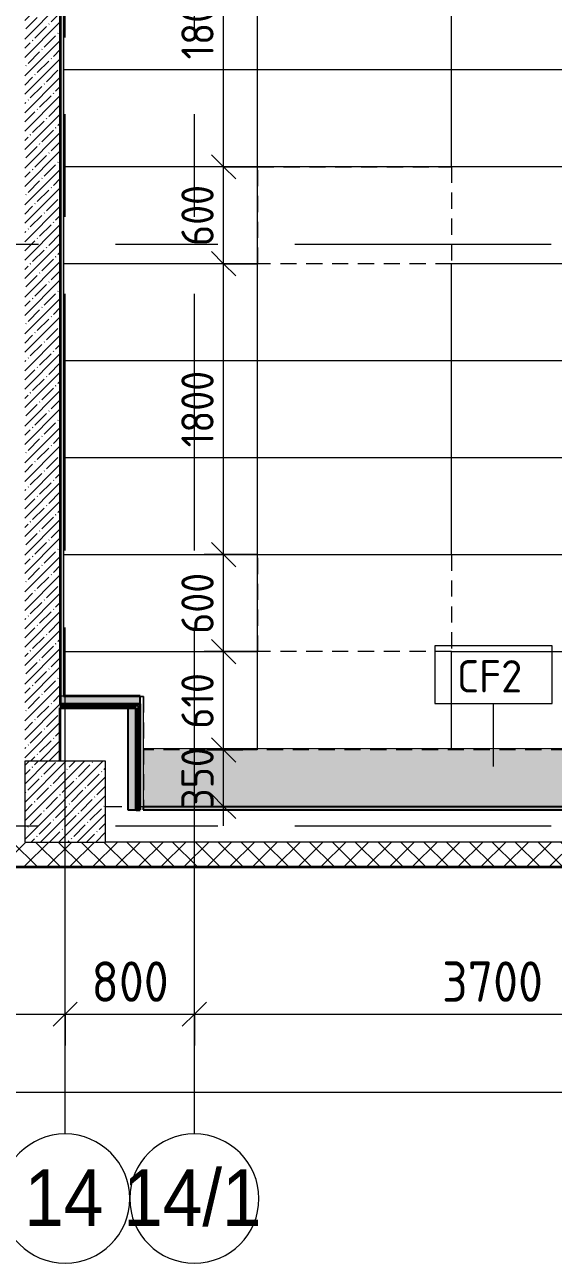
# Model space of a CAD drawing. Header units: millimetres. Extents: x 35146 to 234858, y -8553 to 29000.
# Drawn here: x 47410 to 50682, y -2706 to 4958 of the extents above; entities that cross this region are included whole.
import ezdxf

# ---------------------------------------------------------------- set-up
doc = ezdxf.new("R2010")
doc.units = ezdxf.units.MM
doc.linetypes.add('200_ШТРИХ__ш1_п0_6_', pattern=[160, 100, -60])
doc.linetypes.add('Осевая', pattern=[3175, 635, -476.25, 1587.5, -476.25])
for name, color, linetype, lineweight in [('A-ANNO-DIMS', 7, 'Continuous', 9), ('A-ANNO-DIMS-100', 7, 'Continuous', 9), ('A-CLNG-IDEN', 7, 'Continuous', 9), ('A-DETL-MBND', 7, '200_ШТРИХ__ш1_п0_6_', 9), ('A-DETL-MBND-1', 7, 'Continuous', 9), ('A-WALL', 7, 'Continuous', 9), ('I-WALL', 7, 'Continuous', 9), ('S-COLS', 7, 'Continuous', 9), ('Оси', 7, 'Continuous', 9), ('Оси-1', 7, 'Continuous', 20), ('Оси-2', 7, 'Осевая', 9)]:
    doc.layers.add(name, color=color, linetype=linetype, lineweight=lineweight)
for name, color, linetype, lineweight, true_color in [('A-WALL-1', 7, 'Continuous', 25, 0x3c3c3c), ('A-WALL-2', 7, 'Continuous', 13, 0x3c3c3c), ('A-WALL-3', 7, 'Continuous', 35, 0x3c3c3c), ('A-WALL-FNSH-1', 7, 'Continuous', 9, 0x3c3c3c), ('A-WALL-FNSH-2', 7, 'Continuous', 13, 0x3c3c3c)]:
    doc.layers.add(name, color=color, linetype=linetype, lineweight=lineweight, true_color=true_color)
doc.styles.add('Arial', font='arial.ttf', dxfattribs={"width": 0.9, "height": 350})
doc.styles.add('GOST Common_1', font='GOST_Common.ttf', dxfattribs={"height": 200})
doc.styles.add('ISOCPEUR', font='isocpeur.ttf', dxfattribs={"width": 0.9, "height": 250})
doc.styles.add('ISOCPEUR_1', font='isocpeur.ttf', dxfattribs={"width": 0.9, "height": 200})
doc.dimstyles.new('ISO-2_0_0_9К_Средний_округл2', dxfattribs={"dimscale": 304.8, "dimtxt": 199.196235, "dimasz": 0.492126, "dimexe": 0.393701, "dimexo": 0, "dimgap": 0, "dimtad": 1, "dimdec": 0, "dimrnd": 10, "dimzin": 0, "dimdsep": 46, "dimtxsty": 'ISOCPEUR_1', "dimblk1": 'OBLIQUE', "dimblk2": 'OBLIQUE', "dimsah": 1, "dimcen": 0.09, "dimdle": 0.393701, "dimazin": 0, "dimtfac": 1, "dimtdec": 4, "dimtix": 1, "dimtmove": 0, "dimatfit": 3, "dimfxl": 1, "dimtvp": 1, "dimtolj": 1, "dimtzin": 0, "dimarcsym": 2})
doc.dimstyles.new('ISO-2_5_0_9К_БОЛЬШОЙ', dxfattribs={"dimscale": 304.8, "dimtxt": 248.995294, "dimasz": 0.492126, "dimexe": 0.393701, "dimexo": 0.984252, "dimgap": 0, "dimtad": 1, "dimdec": 0, "dimrnd": 10, "dimzin": 0, "dimdsep": 46, "dimtxsty": 'ISOCPEUR', "dimblk1": 'OBLIQUE', "dimblk2": 'OBLIQUE', "dimsah": 1, "dimcen": 0.09, "dimdle": 0.393701, "dimazin": 0, "dimtfac": 1, "dimtdec": 4, "dimtix": 1, "dimtmove": 0, "dimatfit": 3, "dimfxl": 1, "dimtvp": 1, "dimtolj": 1, "dimtzin": 0, "dimarcsym": 2})
doc.dimstyles.new('ISO-2_5_0_9К_БОЛЬШОЙ_1', dxfattribs={"dimscale": 304.8, "dimtxt": 248.995294, "dimasz": 0.492126, "dimexe": 0.393701, "dimexo": 0.984252, "dimgap": 0, "dimtad": 1, "dimdec": 0, "dimrnd": 10, "dimzin": 0, "dimdsep": 46, "dimtxsty": 'ISOCPEUR', "dimblk1": 'OBLIQUE', "dimblk2": 'OBLIQUE', "dimsah": 1, "dimcen": 0.09, "dimdle": 0.393701, "dimazin": 0, "dimtfac": 1, "dimtdec": 4, "dimtix": 1, "dimtmove": 2, "dimatfit": 3, "dimfxl": 1, "dimtvp": 1, "dimtolj": 1, "dimtzin": 0, "dimarcsym": 2})
pattern_1 = [(0, (0, 0), (121.92, 30.48), [10.058, -81.382, 10.058, -81.382, -487.68]), (0, (0, 0), (121.92, 30.48), [-182.88, 10.058, -172.822, 10.058, -81.382, -213.36]), (0, (0, 0), (121.92, 30.48), [-457.2, 10.058, -50.902, 10.058, -142.342]), (120, (45.72, 15.24), (-87.356454, 90.345817), [10.058, -81.382, 10.058, -81.382, -487.68]), (120, (45.72, 15.24), (-87.356454, 90.345817), [-182.88, 10.058, -172.822, 10.058, -81.382, -213.36]), (120, (45.72, 15.24), (-87.356454, 90.345817), [-457.2, 10.058, -50.902, 10.058, -142.342]), (240, (60.96, 76.2), (-34.563546, -120.825817), [10.058, -81.382, 10.058, -81.382, -487.68]), (240, (60.96, 76.2), (-34.563546, -120.825817), [-182.88, 10.058, -172.822, 10.058, -81.382, -213.36]), (240, (60.96, 76.2), (-34.563546, -120.825817), [-457.2, 10.058, -50.902, 10.058, -142.342])]
pattern_2 = [(45, (0, 0), (-106.066, 106.066), []), (135, (0, 0), (-106.066, -106.066), [])]

# ---------------------------------------------------------------- blocks, each defined once
blk = doc.blocks.new('BSC_Колонна _Прямоугольная - 500х500-V7-План потолков с обозначением видов отделки и геометрии 2 этажа в осях 12-23')
at = {"layer": 'S-COLS'}
h = blk.add_hatch(dxfattribs=at)
h.set_pattern_fill('FP_8', color=256, style=0, pattern_type=2)
h.set_pattern_definition([(45, (-47660, -150), (-57.02463, 57.02463), []), (45, (-47602.975, -150), (-57.02463, 57.02463), [100.806, -20.161, 3.353, -16.808])])
h.paths.add_polyline_path([(-250, -250), (250, -250), (250, 250), (-250, 250), (-250, 183.4)])
for p, q in [((250, 250), (-250, 250)), ((-250, 250), (-250, -250)), ((250, -250), (250, 250)), ((-250, -250), (250, -250))]:
    blk.add_line(p, q, dxfattribs=at)
blk = doc.blocks.new('Ось сетки - D8-29747960-План потолков с обозначением видов отделки и геометрии 2 этажа в осях 12-23')
at = {"layer": 'Оси-1'}
for start, end in [(360, 180), (180, 360)]:
    blk.add_arc((0, 0), 4, start, end, dxfattribs=at)
blk = doc.blocks.new('DIMBLOCK14-План потолков с обозначением видов отделки и геометрии 2 этажа в осях 12-23')
at = {"layer": 'A-ANNO-DIMS-100'}
for p, q in [((38310, -1840.8), (38310, -1526.9)), ((84560, -1840.8), (84560, -1526.9)), ((38190, -1646.9), (84680, -1646.9)), ((38310, -1646.9), (38310, -1840.8)), ((84560, -1646.9), (84560, -1840.8))]:
    blk.add_line(p, q, dxfattribs=at)
at = {"layer": 'A-ANNO-DIMS-100', "lineweight": 20}
for p, q in [((38310, -1646.9), (38385, -1571.9)), ((84560, -1646.9), (84635, -1571.9)), ((38310, -1646.9), (38235, -1721.9)), ((84560, -1646.9), (84485, -1721.9))]:
    blk.add_line(p, q, dxfattribs=at)
at = {"layer": 'A-ANNO-DIMS-100', "color": 0, "insert": (62678.4, -1320.3), "char_height": 250, "width": 976.828, "attachment_point": 1, "line_spacing_factor": 1.149209, "style": 'ISOCPEUR'}
blk.add_mtext('46250', dxfattribs=at)
blk = doc.blocks.new('_Oblique')
at = {"color": 0, "linetype": 'ByBlock', "lineweight": -2}
blk.add_line((-0.5, -0.5), (0.5, 0.5), dxfattribs=at)
blk = doc.blocks.new('DIMBLOCK18-План потолков с обозначением видов отделки и геометрии 2 этажа в осях 12-23')
at = {"layer": 'A-ANNO-DIMS-100'}
for p, q in [((43160, -1358.9), (43160, -1045)), ((47660, -1358.9), (47660, -1045)), ((43160, -1165), (47660, -1165)), ((43160, -1165), (43160, -1358.9)), ((47660, -1165), (47660, -1358.9))]:
    blk.add_line(p, q, dxfattribs=at)
at = {"layer": 'A-ANNO-DIMS-100', "lineweight": 20}
for p, q in [((43160, -1165), (43235, -1090)), ((47660, -1165), (47735, -1090)), ((43160, -1165), (43085, -1240)), ((47660, -1165), (47585, -1240))]:
    blk.add_line(p, q, dxfattribs=at)
at = {"layer": 'A-ANNO-DIMS-100', "color": 0, "insert": (45082, -838.4), "char_height": 250, "width": 787.208, "attachment_point": 1, "line_spacing_factor": 1.149209, "style": 'ISOCPEUR'}
blk.add_mtext('4500', dxfattribs=at)
blk = doc.blocks.new('DIMBLOCK19-План потолков с обозначением видов отделки и геометрии 2 этажа в осях 12-23')
at = {"layer": 'A-ANNO-DIMS-100'}
for p, q in [((47660, -1358.9), (47660, -1045)), ((48460, -1358.9), (48460, -1045)), ((47660, -1165), (48460, -1165)), ((47660, -1165), (47660, -1358.9)), ((48460, -1165), (48460, -1358.9))]:
    blk.add_line(p, q, dxfattribs=at)
at = {"layer": 'A-ANNO-DIMS-100', "lineweight": 20}
for p, q in [((47660, -1165), (47735, -1090)), ((48460, -1165), (48535, -1090)), ((47660, -1165), (47585, -1240)), ((48460, -1165), (48385, -1240))]:
    blk.add_line(p, q, dxfattribs=at)
at = {"layer": 'A-ANNO-DIMS-100', "color": 0, "insert": (47823, -838.4), "char_height": 250, "width": 568.858, "attachment_point": 1, "line_spacing_factor": 1.149209, "style": 'ISOCPEUR'}
blk.add_mtext('800', dxfattribs=at)
blk = doc.blocks.new('DIMBLOCK20-План потолков с обозначением видов отделки и геометрии 2 этажа в осях 12-23')
at = {"layer": 'A-ANNO-DIMS-100'}
for p, q in [((48460, -1358.9), (48460, -1045)), ((52160, -1358.9), (52160, -1045)), ((48460, -1165), (52160, -1165)), ((48460, -1165), (48460, -1358.9)), ((52160, -1165), (52160, -1358.9))]:
    blk.add_line(p, q, dxfattribs=at)
at = {"layer": 'A-ANNO-DIMS-100', "lineweight": 20}
for p, q in [((48460, -1165), (48535, -1090)), ((52160, -1165), (52235, -1090)), ((48460, -1165), (48385, -1240)), ((52160, -1165), (52085, -1240))]:
    blk.add_line(p, q, dxfattribs=at)
at = {"layer": 'A-ANNO-DIMS-100', "color": 0, "insert": (49994, -838.4), "char_height": 250, "width": 758.478, "attachment_point": 1, "line_spacing_factor": 1.149209, "style": 'ISOCPEUR'}
blk.add_mtext('3700', dxfattribs=at)
blk = doc.blocks.new('М_потолков - Марка_ Имя типа-25382930-План потолков с обозначением видов отделки и геометрии 2 этажа в осях 12-23')
at = {"layer": 'A-CLNG-IDEN'}
for p, q in [((3.625, 1.984375), (-3.625, 1.984375)), ((-3.625, 1.984375), (-3.625, -1.59375)), ((3.625, -1.59375), (3.625, 1.984375)), ((-3.625, -1.59375), (3.625, -1.59375))]:
    blk.add_line(p, q, dxfattribs=at)
blk = doc.blocks.new('DIMBLOCK42-План потолков с обозначением видов отделки и геометрии 2 этажа в осях 12-23')
at = {"layer": 'A-ANNO-DIMS-100', "lineweight": 20}
for p, q in [((48640.8, 470), (48565.8, 545)), ((48640.8, 470), (48715.8, 395)), ((48640.8, 121), (48565.8, 196)), ((48640.8, 121), (48715.8, 46))]:
    blk.add_line(p, q, dxfattribs=at)
at = {"layer": 'A-ANNO-DIMS-100'}
for p, q in [((48534.7, 470), (48760.8, 470)), ((48640.8, 470), (48534.7, 470)), ((48640.8, 1), (48640.8, 470)), ((48534.7, 121), (48760.8, 121)), ((48640.8, 121), (48534.7, 121))]:
    blk.add_line(p, q, dxfattribs=at)
at = {"layer": 'A-ANNO-DIMS-100', "color": 0, "insert": (48379.5, 105.9), "char_height": 200, "width": 455.087, "attachment_point": 1, "rotation": 90, "line_spacing_factor": 1.149209, "style": 'ISOCPEUR_1'}
blk.add_mtext('350', dxfattribs=at)
blk = doc.blocks.new('DIMBLOCK43-План потолков с обозначением видов отделки и геометрии 2 этажа в осях 12-23')
at = {"layer": 'A-ANNO-DIMS-100', "lineweight": 20}
for p, q in [((48640.8, 1078.9), (48565.8, 1153.9)), ((48640.8, 1078.9), (48715.8, 1003.9)), ((48640.8, 470), (48565.8, 545)), ((48640.8, 470), (48715.8, 395))]:
    blk.add_line(p, q, dxfattribs=at)
at = {"layer": 'A-ANNO-DIMS-100'}
for p, q in [((48852.4, 1078.9), (48520.8, 1078.9)), ((48640.8, 470), (48640.8, 1078.9)), ((48640.8, 1078.9), (48852.4, 1078.9)), ((48534.7, 470), (48760.8, 470)), ((48640.8, 470), (48534.7, 470))]:
    blk.add_line(p, q, dxfattribs=at)
at = {"layer": 'A-ANNO-DIMS-100', "color": 0, "insert": (48379.5, 602), "char_height": 200, "width": 413.715, "attachment_point": 1, "rotation": 90, "line_spacing_factor": 1.149209, "style": 'ISOCPEUR_1'}
blk.add_mtext('610', dxfattribs=at)
blk = doc.blocks.new('DIMBLOCK44-План потолков с обозначением видов отделки и геометрии 2 этажа в осях 12-23')
at = {"layer": 'A-ANNO-DIMS-100', "lineweight": 20}
for p, q in [((48640.8, 1678.9), (48565.8, 1753.9)), ((48640.8, 1678.9), (48715.8, 1603.9)), ((48640.8, 1078.9), (48565.8, 1153.9)), ((48640.8, 1078.9), (48715.8, 1003.9))]:
    blk.add_line(p, q, dxfattribs=at)
at = {"layer": 'A-ANNO-DIMS-100'}
for p, q in [((48852.4, 1678.9), (48520.8, 1678.9)), ((48640.8, 1078.9), (48640.8, 1678.9)), ((48640.8, 1678.9), (48852.4, 1678.9)), ((48852.4, 1078.9), (48520.8, 1078.9)), ((48640.8, 1078.9), (48852.4, 1078.9))]:
    blk.add_line(p, q, dxfattribs=at)
at = {"layer": 'A-ANNO-DIMS-100', "color": 0, "insert": (48379.5, 1189.2), "char_height": 200, "width": 455.087, "attachment_point": 1, "rotation": 90, "line_spacing_factor": 1.149209, "style": 'ISOCPEUR_1'}
blk.add_mtext('600', dxfattribs=at)
blk = doc.blocks.new('DIMBLOCK45-План потолков с обозначением видов отделки и геометрии 2 этажа в осях 12-23')
at = {"layer": 'A-ANNO-DIMS-100', "lineweight": 20}
for p, q in [((48640.8, 3478.9), (48565.8, 3553.9)), ((48640.8, 3478.9), (48715.8, 3403.9)), ((48640.8, 1678.9), (48565.8, 1753.9)), ((48640.8, 1678.9), (48715.8, 1603.9))]:
    blk.add_line(p, q, dxfattribs=at)
at = {"layer": 'A-ANNO-DIMS-100'}
for p, q in [((48852.4, 3478.9), (48520.8, 3478.9)), ((48640.8, 1678.9), (48640.8, 3478.9)), ((48640.8, 3478.9), (48852.4, 3478.9)), ((48852.4, 1678.9), (48520.8, 1678.9)), ((48640.8, 1678.9), (48852.4, 1678.9))]:
    blk.add_line(p, q, dxfattribs=at)
at = {"layer": 'A-ANNO-DIMS-100', "color": 0, "insert": (48379.5, 2343.3), "char_height": 200, "width": 565.411, "attachment_point": 1, "rotation": 90, "line_spacing_factor": 1.149209, "style": 'ISOCPEUR_1'}
blk.add_mtext('1800', dxfattribs=at)
blk = doc.blocks.new('DIMBLOCK46-План потолков с обозначением видов отделки и геометрии 2 этажа в осях 12-23')
at = {"layer": 'A-ANNO-DIMS-100', "lineweight": 20}
for p, q in [((48640.8, 4078.9), (48565.8, 4153.9)), ((48640.8, 4078.9), (48715.8, 4003.9)), ((48640.8, 3478.9), (48565.8, 3553.9)), ((48640.8, 3478.9), (48715.8, 3403.9))]:
    blk.add_line(p, q, dxfattribs=at)
at = {"layer": 'A-ANNO-DIMS-100'}
for p, q in [((48852.4, 4078.9), (48520.8, 4078.9)), ((48640.8, 3478.9), (48640.8, 4078.9)), ((48640.8, 4078.9), (48852.4, 4078.9)), ((48852.4, 3478.9), (48520.8, 3478.9)), ((48640.8, 3478.9), (48852.4, 3478.9))]:
    blk.add_line(p, q, dxfattribs=at)
at = {"layer": 'A-ANNO-DIMS-100', "color": 0, "insert": (48379.5, 3589.2), "char_height": 200, "width": 455.087, "attachment_point": 1, "rotation": 90, "line_spacing_factor": 1.149209, "style": 'ISOCPEUR_1'}
blk.add_mtext('600', dxfattribs=at)
blk = doc.blocks.new('DIMBLOCK47-План потолков с обозначением видов отделки и геометрии 2 этажа в осях 12-23')
at = {"layer": 'A-ANNO-DIMS-100', "lineweight": 20}
for p, q in [((48640.8, 5878.9), (48565.8, 5953.9)), ((48640.8, 5878.9), (48715.8, 5803.9)), ((48640.8, 4078.9), (48565.8, 4153.9)), ((48640.8, 4078.9), (48715.8, 4003.9))]:
    blk.add_line(p, q, dxfattribs=at)
at = {"layer": 'A-ANNO-DIMS-100'}
for p, q in [((48852.4, 5878.9), (48520.8, 5878.9)), ((48640.8, 4078.9), (48640.8, 5878.9)), ((48640.8, 5878.9), (48852.4, 5878.9)), ((48852.4, 4078.9), (48520.8, 4078.9)), ((48640.8, 4078.9), (48852.4, 4078.9))]:
    blk.add_line(p, q, dxfattribs=at)
at = {"layer": 'A-ANNO-DIMS-100', "color": 0, "insert": (48379.5, 4743.3), "char_height": 200, "width": 565.411, "attachment_point": 1, "rotation": 90, "line_spacing_factor": 1.149209, "style": 'ISOCPEUR_1'}
blk.add_mtext('1800', dxfattribs=at)

msp = doc.modelspace()

# ---------------------------------------------------------------- hatches: boundary and pattern name
at = {"layer": 'A-DETL-MBND'}
h = msp.add_hatch(dxfattribs=at)
h.set_pattern_fill('FP_54', color=256, style=0, pattern_type=2)
h.set_pattern_definition([(180, (46451, 5279.5), (-7e-14, -600), []), (270, (46451, 5279.5), (1200, 7e-14), [])])
h.paths.add_polyline_path([(50026.3, 470), (51910, 470), (51910, 1078.9), (51252.4, 1078.9), (51252.4, 1678.9), (51910, 1678.9), (51910, 3478.9), (51252.4, 3478.9), (51252.4, 4078.9), (51910, 4078.9), (51910, 5878.9), (51252.4, 5878.9), (51252.4, 6478.9), (51910, 6478.9), (51910, 7050), (51890, 7050), (51890, 7680), (49177.1, 7680), (49251, 7660.2), (49115.8, 7623.9), (49115.7, 7680), (47930, 7679), (47930, 7380), (47650, 7379), (47650, 805), (48124.1, 805), (48124.1, 801), (48145.1, 801), (48145.1, 470), (48560.4, 470)])
h.paths.add_polyline_path([(55890, 470), (56410, 470), (56410, 7050), (55210, 7050), (55209, 7660), (53710, 7660), (53710, 7050), (52410, 7050), (52410, 6478.9), (52452.4, 6478.9), (52452.4, 5878.9), (52410, 5878.9), (52410, 4078.9), (52452.4, 4078.9), (52452.4, 3478.9), (52410, 3478.9), (52410, 1678.9), (52452.4, 1678.9), (52452.4, 1078.9), (52410, 1078.9), (52410, 475), (52760, 475), (52760, 470), (52958.2, 470)])
h.paths.add_polyline_path([(54852.4, 1078.9), (53652.4, 1078.9), (53652.4, 1678.9), (54852.4, 1678.9), (54852.4, 1491.5)])
h.paths.add_polyline_path([(50026.3, 1078.9), (48852.4, 1078.9), (48852.4, 1678.9), (50052.4, 1678.9), (50052.4, 1078.9)])
h.paths.add_polyline_path([(54852.4, 3478.9), (53652.4, 3478.9), (53652.4, 4078.9), (54852.4, 4078.9)])
h.paths.add_polyline_path([(50026.3, 3478.9), (48852.4, 3478.9), (48852.4, 4078.9), (50052.4, 4078.9), (50052.4, 3478.9)])
h.paths.add_polyline_path([(53652.4, 5878.9), (53652.4, 6478.9), (54852.4, 6478.9), (54852.4, 5878.9)])
h.paths.add_polyline_path([(50052.4, 5878.9), (48852.4, 5878.9), (48852.4, 6478.9), (50052.4, 6478.9), (50052.4, 6124.1)])
h.paths.add_polyline_path([(48851.2, 7260), (48814.9, 7395.2), (48887.4, 7395.3)])
at = {"layer": 'A-DETL-MBND-1'}
h = msp.add_hatch(color=256, dxfattribs=at)
h.paths.add_polyline_path([(52780, 121), (56389, 121), (56389, 470), (52780, 470), (52780, 130)])
h.paths.add_polyline_path([(50026.3, 121), (51889, 121), (51889, 470), (48145.1, 470), (48145.1, 121), (48560.4, 121)])
at = {"layer": 'A-WALL'}
h = msp.add_hatch(dxfattribs=at)
h.set_pattern_fill('FP_20', color=256, style=0, pattern_type=2)
h.set_pattern_definition([(45, (0, 0), (-70.71068, 70.71068), []), (135, (0, 0), (-70.71068, -70.71068), [])])
h.paths.add_polyline_path([(74946.9, -250), (75700, -250), (75700, -100), (38742.7, -100), (38742.7, -250), (73481, -250)])
at = {"layer": 'I-WALL'}
h = msp.add_hatch(dxfattribs=at)
h.set_pattern_fill('FP_17', color=256, style=0, pattern_type=2)
h.set_pattern_definition([(45, (0, 0), (-57.02463, 57.02463), []), (45, (57.025, 0), (-57.02463, 57.02463), [100.806, -20.161, 3.353, -16.808])])
h.paths.add_polyline_path([(47410, 400), (47630, 400), (47630, 7400), (47410, 7400), (47410, 1491.5)])
h = msp.add_hatch(dxfattribs=at)
h.set_pattern_fill('FP_45', color=256, style=0, pattern_type=2)
h.set_pattern_definition(pattern_1)
h.paths.add_polyline_path([(47650, 805), (47650, 7380), (47630, 7380), (47630, 805)])
for points in [[(47827.5, 755), (48124.1, 755), (48124.1, 805), (47630, 805), (47630, 755)], [(48049.1, 100), (48099.1, 100), (48099.1, 730), (48049.1, 730), (48049.1, 333.4)]]:
    msp.add_hatch(color=256, dxfattribs=at).paths.add_polyline_path(points)
h = msp.add_hatch(dxfattribs=at)
h.set_pattern_fill('FP_55', color=256, style=0, pattern_type=2)
h.set_pattern_definition(pattern_2)
h.paths.add_polyline_path([(48124.1, 742.5), (48124.1, 755), (47630, 755), (47630, 742.5), (48111.6, 742.5)])
h = msp.add_hatch(dxfattribs=at)
h.set_pattern_fill('FP_55', color=256, style=0, pattern_type=2)
h.set_pattern_definition(pattern_2)
h.paths.add_polyline_path([(47630, 730), (48111.6, 730), (48111.6, 742.5), (47630, 742.5)])
h = msp.add_hatch(dxfattribs=at)
h.set_pattern_fill('FP_55', color=256, style=0, pattern_type=2)
h.set_pattern_definition(pattern_2)
h.paths.add_polyline_path([(48099.1, 100), (48111.6, 100), (48111.6, 730), (48099.1, 730), (48099.1, 333.4)])
h = msp.add_hatch(dxfattribs=at)
h.set_pattern_fill('FP_55', color=256, style=0, pattern_type=2)
h.set_pattern_definition(pattern_2)
h.paths.add_polyline_path([(48111.6, 100), (48124.1, 100), (48124.1, 742.5), (48111.6, 742.5), (48111.6, 333.4)])
h = msp.add_hatch(dxfattribs=at)
h.set_pattern_fill('FP_45', color=256, style=0, pattern_type=2)
h.set_pattern_definition(pattern_1)
h.paths.add_polyline_path([(51910, 100), (51910, 120), (48144.1, 120), (48144.1, 100), (51492.2, 100)])

# ---------------------------------------------------------------- linework, layer by layer
at = {"layer": 'A-CLNG-IDEN'}
msp.add_line((50311.7, 367), (50311.7, 756.8), dxfattribs=at)
at = {"layer": 'A-DETL-MBND'}
for p, q in [((48852.4, 3478.9), (48852.4, 4078.9)), ((48852.4, 4078.9), (50052.4, 4078.9)), ((50052.4, 4078.9), (50052.4, 3478.9)), ((50052.4, 3478.9), (48852.4, 3478.9)), ((48852.4, 1078.9), (48852.4, 1678.9)), ((48852.4, 1678.9), (50052.4, 1678.9)), ((50052.4, 1678.9), (50052.4, 1078.9)), ((50052.4, 1078.9), (48852.4, 1078.9)), ((48124.1, 801), (48145.1, 801)), ((48124.1, 800), (48144.1, 800)), ((48144.1, 800), (48144.1, 120)), ((48145.1, 801), (48145.1, 121)), ((51889, 470), (48145.1, 470)), ((47910, 120), (48049.1, 120)), ((48124.1, 120), (48144.1, 120)), ((48145.1, 121), (51889, 121))]:
    msp.add_line(p, q, dxfattribs=at)
at = {"layer": 'A-WALL'}
for p, q in [((47630, 805), (47650, 805)), ((47630, 755), (47630, 730)), ((47630, 742.5), (48111.6, 742.5)), ((48111.6, 100), (48111.6, 742.5)), ((38742.7, -250), (75850, -250))]:
    msp.add_line(p, q, dxfattribs=at)
at = {"layer": 'A-WALL-1'}
for p, q in [((48124.1, 805), (47650, 805)), ((48124.1, 755), (48124.1, 805)), ((48049.1, 730), (48049.1, 100)), ((48049.1, 100), (48099.1, 100)), ((48144.1, 120), (48144.1, 100)), ((48144.1, 120), (51890, 120)), ((48144.1, 100), (51910, 100))]:
    msp.add_line(p, q, dxfattribs=at)
at = {"layer": 'A-WALL-2'}
msp.add_line((51910, -100), (47910, -100), dxfattribs=at)
at = {"layer": 'A-WALL-3'}
for p, q in [((47630, 7400), (47630, 755)), ((47630, 755), (48124.1, 755)), ((47630, 400), (47630, 730)), ((47630, 730), (48099.1, 730)), ((48099.1, 100), (48099.1, 730)), ((48124.1, 100), (48124.1, 755)), ((48099.1, 100), (48124.1, 100))]:
    msp.add_line(p, q, dxfattribs=at)
at = {"layer": 'A-WALL-FNSH-1'}
msp.add_line((38742.7, -258), (75858, -258), dxfattribs=at)
at = {"layer": 'A-WALL-FNSH-2'}
for p, q in [((47651, 801), (47651, 7379)), ((47650, 7247.5), (47650, 800)), ((47650, 800), (48144.1, 800)), ((48145.1, 801), (47651, 801)), ((48144.1, 800), (48144.1, 120)), ((48145.1, 121), (48145.1, 801)), ((51889, 121), (48145.1, 121)), ((38742.7, -253), (75853, -253))]:
    msp.add_line(p, q, dxfattribs=at)
at = {"layer": 'Оси'}
for p, q in [((47660, -1906.3), (47660, 593.7)), ((48460, -1906.3), (48460, 593.7))]:
    msp.add_line(p, q, dxfattribs=at)
at = {"layer": 'Оси-2'}
for p, q in [((47660, 593.7), (47660, 24898.1)), ((48460, 593.7), (48460, 24898.1)), ((38446.2, 3600), (82200, 3600)), ((38446.2, 0), (82200, 0))]:
    msp.add_line(p, q, dxfattribs=at)

# ---------------------------------------------------------------- block references
at = {"layer": 'A-CLNG-IDEN', "xscale": 99.99999999999993, "yscale": 99.99999999999993, "zscale": 99.99999999999993}
msp.add_blockref('М_потолков - Марка_ Имя типа-25382930-План потолков с обозначением видов отделки и геометрии 2 этажа в осях 12-23', (50311.7, 916.2), dxfattribs=at)
at = {"layer": 'S-COLS'}
msp.add_blockref('BSC_Колонна _Прямоугольная - 500х500-V7-План потолков с обозначением видов отделки и геометрии 2 этажа в осях 12-23', (47660, 150), dxfattribs=at)
at = {"layer": 'Оси-1', "xscale": 99.99999999999993, "yscale": 99.99999999999993, "zscale": 99.99999999999993}
for p in [(47660, -2306.3), (48460, -2306.3)]:
    msp.add_blockref('Ось сетки - D8-29747960-План потолков с обозначением видов отделки и геометрии 2 этажа в осях 12-23', p, dxfattribs=at)

# ---------------------------------------------------------------- texts
at = {"layer": 'A-CLNG-IDEN', "insert": (50085.8, 1025.9), "char_height": 200, "width": 529.114, "attachment_point": 1, "style": 'GOST Common_1'}
msp.add_mtext('CF2', dxfattribs=at)
at = {"layer": 'Оси', "char_height": 350, "attachment_point": 1, "style": 'Arial'}
for s, insert, width in [('14', (47407.4, -2125.6), 606.076), ('14/1', (48019.7, -2125.6), 1060.633)]:
    msp.add_mtext(s, dxfattribs=dict(at, insert=insert, width=width))

# ---------------------------------------------------------------- dimensions: what is measured, and where the dimension line sits
at = {"layer": 'A-ANNO-DIMS'}
for base, p1, p2, override, picture, middle in [((48640.8, 5878.9), (48852.4, 4078.9), (48852.4, 5878.9), {"dimpost": '<>', "dimfxl": 1800}, 'DIMBLOCK47-План потолков с обозначением видов отделки и геометрии 2 этажа в осях 12-23', (48540.8, 4978.9)), ((48640.8, 4078.9), (48852.4, 3478.9), (48852.4, 4078.9), {"dimpost": '<>', "dimfxl": 600}, 'DIMBLOCK46-План потолков с обозначением видов отделки и геометрии 2 этажа в осях 12-23', (48540.8, 3778.9)), ((48640.8, 3478.9), (48852.4, 1678.9), (48852.4, 3478.9), {"dimpost": '<>', "dimfxl": 1800}, 'DIMBLOCK45-План потолков с обозначением видов отделки и геометрии 2 этажа в осях 12-23', (48540.8, 2578.9)), ((48640.8, 1678.9), (48852.4, 1078.9), (48852.4, 1678.9), {"dimpost": '<>', "dimfxl": 600}, 'DIMBLOCK44-План потолков с обозначением видов отделки и геометрии 2 этажа в осях 12-23', (48540.8, 1378.9)), ((48640.8, 1078.9), (48534.7, 470), (48852.4, 1078.9), {"dimpost": '<>', "dimfxl": 686.762484}, 'DIMBLOCK43-План потолков с обозначением видов отделки и геометрии 2 этажа в осях 12-23', (48540.8, 774.4)), ((48640.8, 470), (48534.7, 121), (48534.7, 470), {"dimpost": '<>', "dimfxl": 349}, 'DIMBLOCK42-План потолков с обозначением видов отделки и геометрии 2 этажа в осях 12-23', (48540.8, 295.5))]:
    dim = msp.add_linear_dim(base=base, p1=p1, p2=p2, angle=90, dimstyle='ISO-2_0_0_9К_Средний_округл2', override=override, dxfattribs=at)
    dim.commit()
    dim.dimension.update_dxf_attribs({"geometry": picture, "text_midpoint": middle})
for base, p1, p2, override, picture, middle in [((47660, -1165), (43160, -1058.9), (47660, -1058.9), {"dimpost": '<>', "dimfxl": 4500}, 'DIMBLOCK18-План потолков с обозначением видов отделки и геометрии 2 этажа в осях 12-23', (45410, -1040)), ((48460, -1165), (47660, -1058.9), (48460, -1058.9), {"dimpost": '<>', "dimfxl": 800}, 'DIMBLOCK19-План потолков с обозначением видов отделки и геометрии 2 этажа в осях 12-23', (48060, -1040)), ((52160, -1165), (48460, -1058.9), (52160, -1058.9), {"dimpost": '<>', "dimfxl": 3700}, 'DIMBLOCK20-План потолков с обозначением видов отделки и геометрии 2 этажа в осях 12-23', (50310, -1040))]:
    dim = msp.add_linear_dim(base=base, p1=p1, p2=p2, dimstyle='ISO-2_5_0_9К_БОЛЬШОЙ', override=override, dxfattribs=at)
    dim.commit()
    dim.dimension.update_dxf_attribs({"geometry": picture, "text_midpoint": middle})
dim = msp.add_linear_dim(base=(84560, -1646.9), p1=(38310, -1540.8), p2=(84560, -1540.8), dimstyle='ISO-2_5_0_9К_БОЛЬШОЙ_1', override={"dimpost": '<>', "dimfxl": 46250}, dxfattribs=at)
dim.commit()
dim.dimension.update_dxf_attribs({"geometry": 'DIMBLOCK14-План потолков с обозначением видов отделки и геометрии 2 этажа в осях 12-23', "text_midpoint": (63166.8, -1486.9), "dimtype": 160})

doc.saveas('drawing.dxf')
